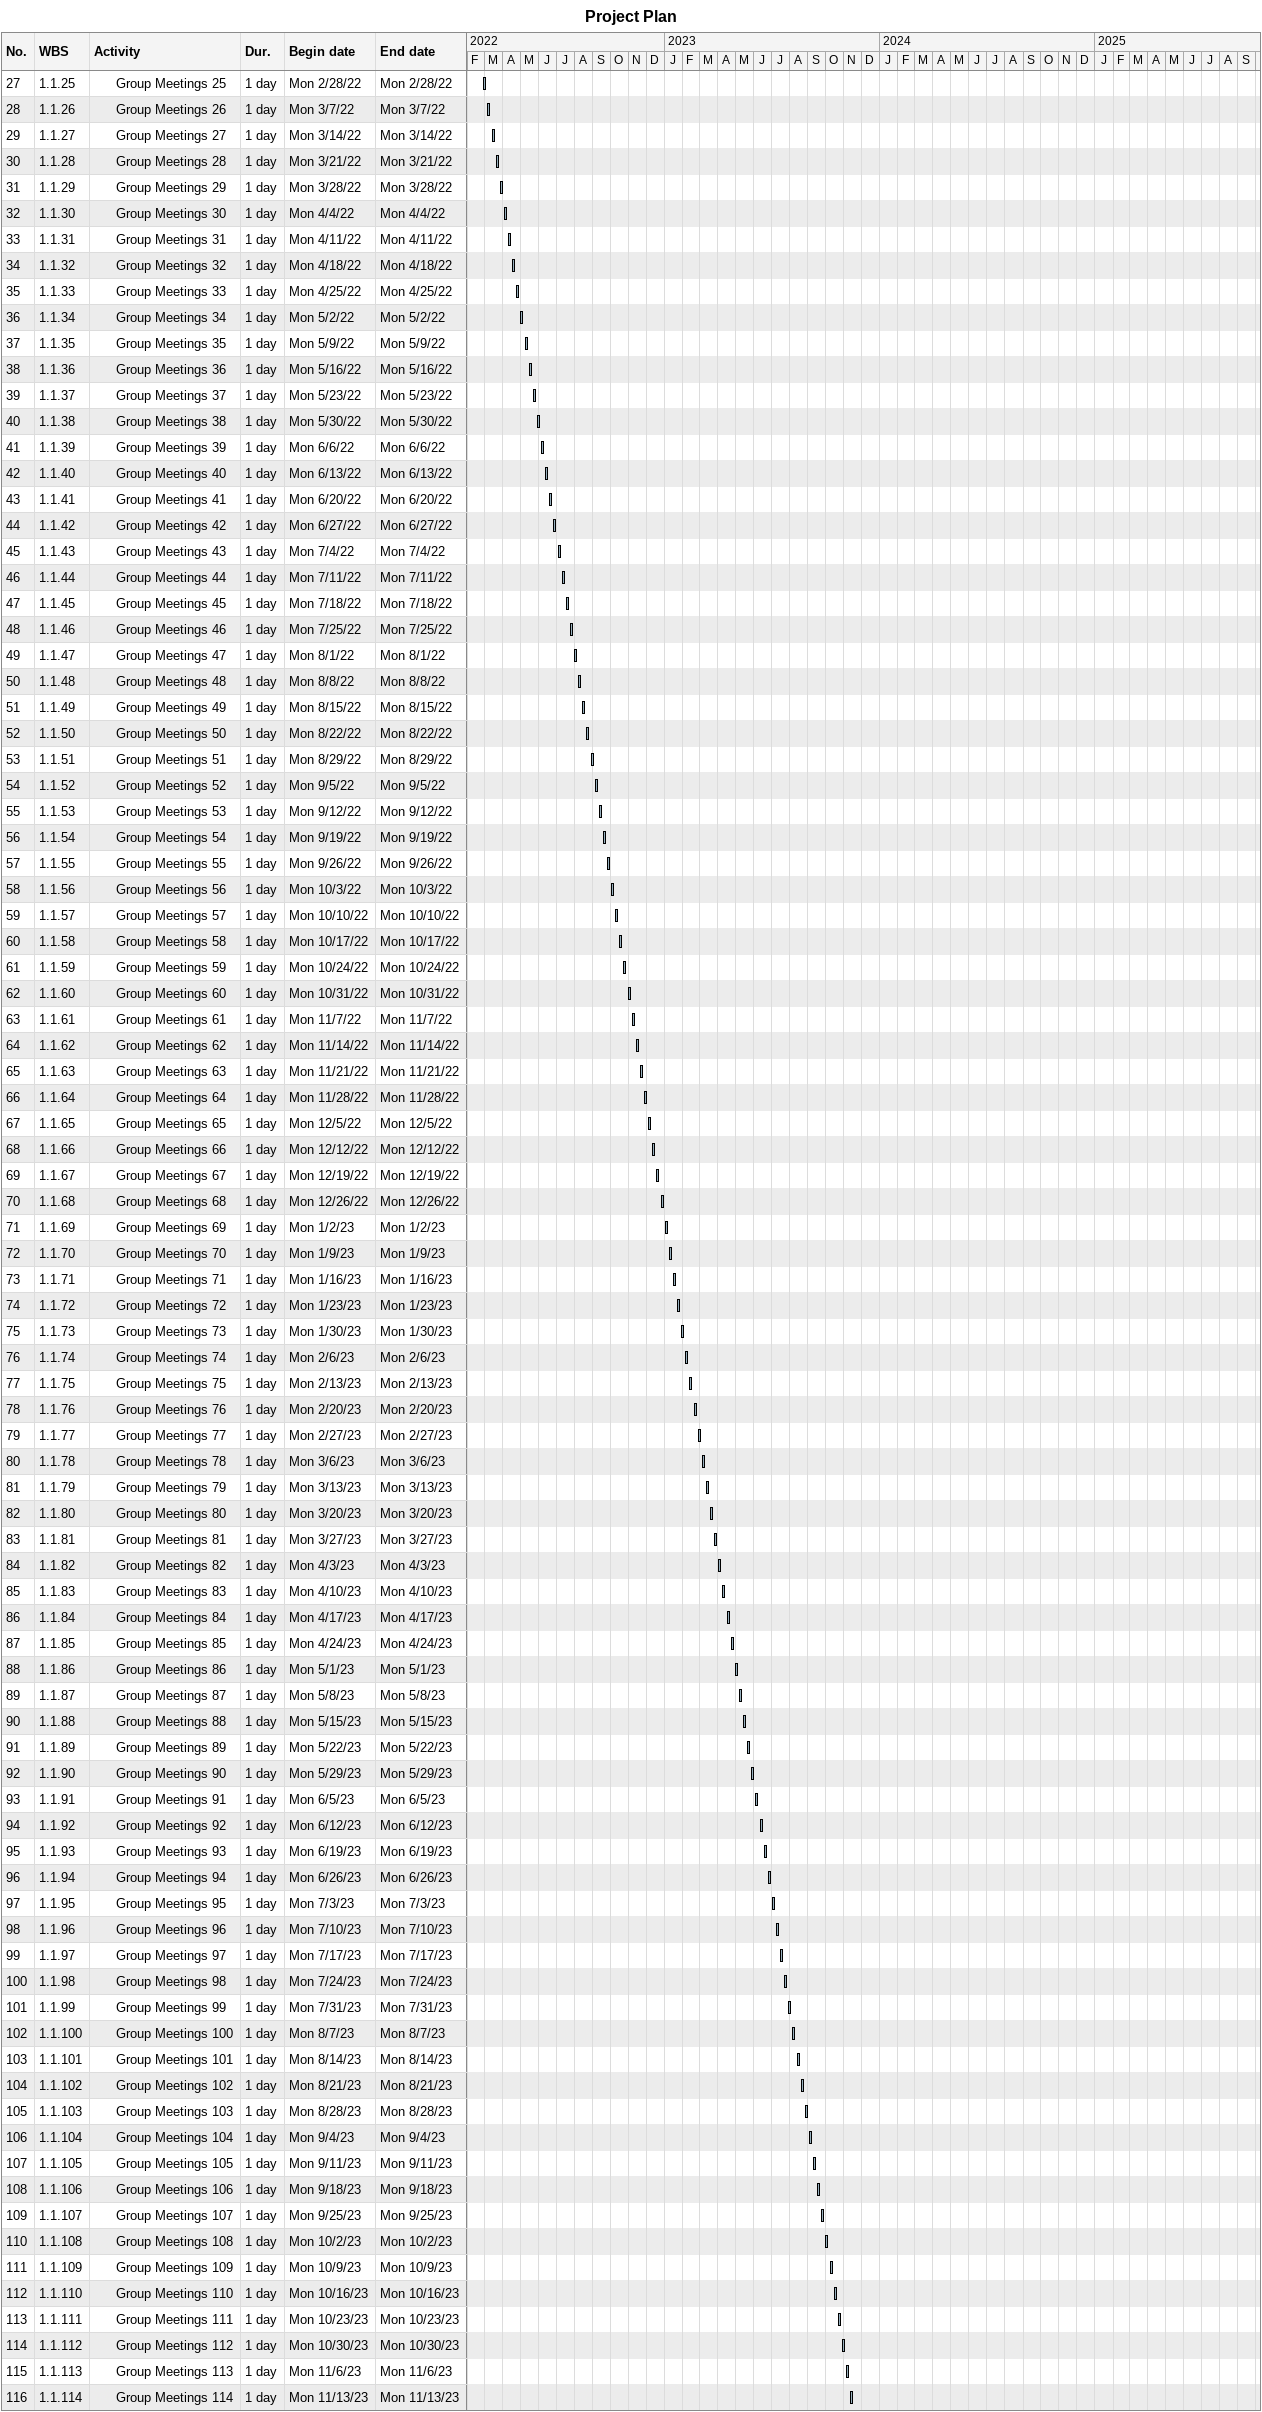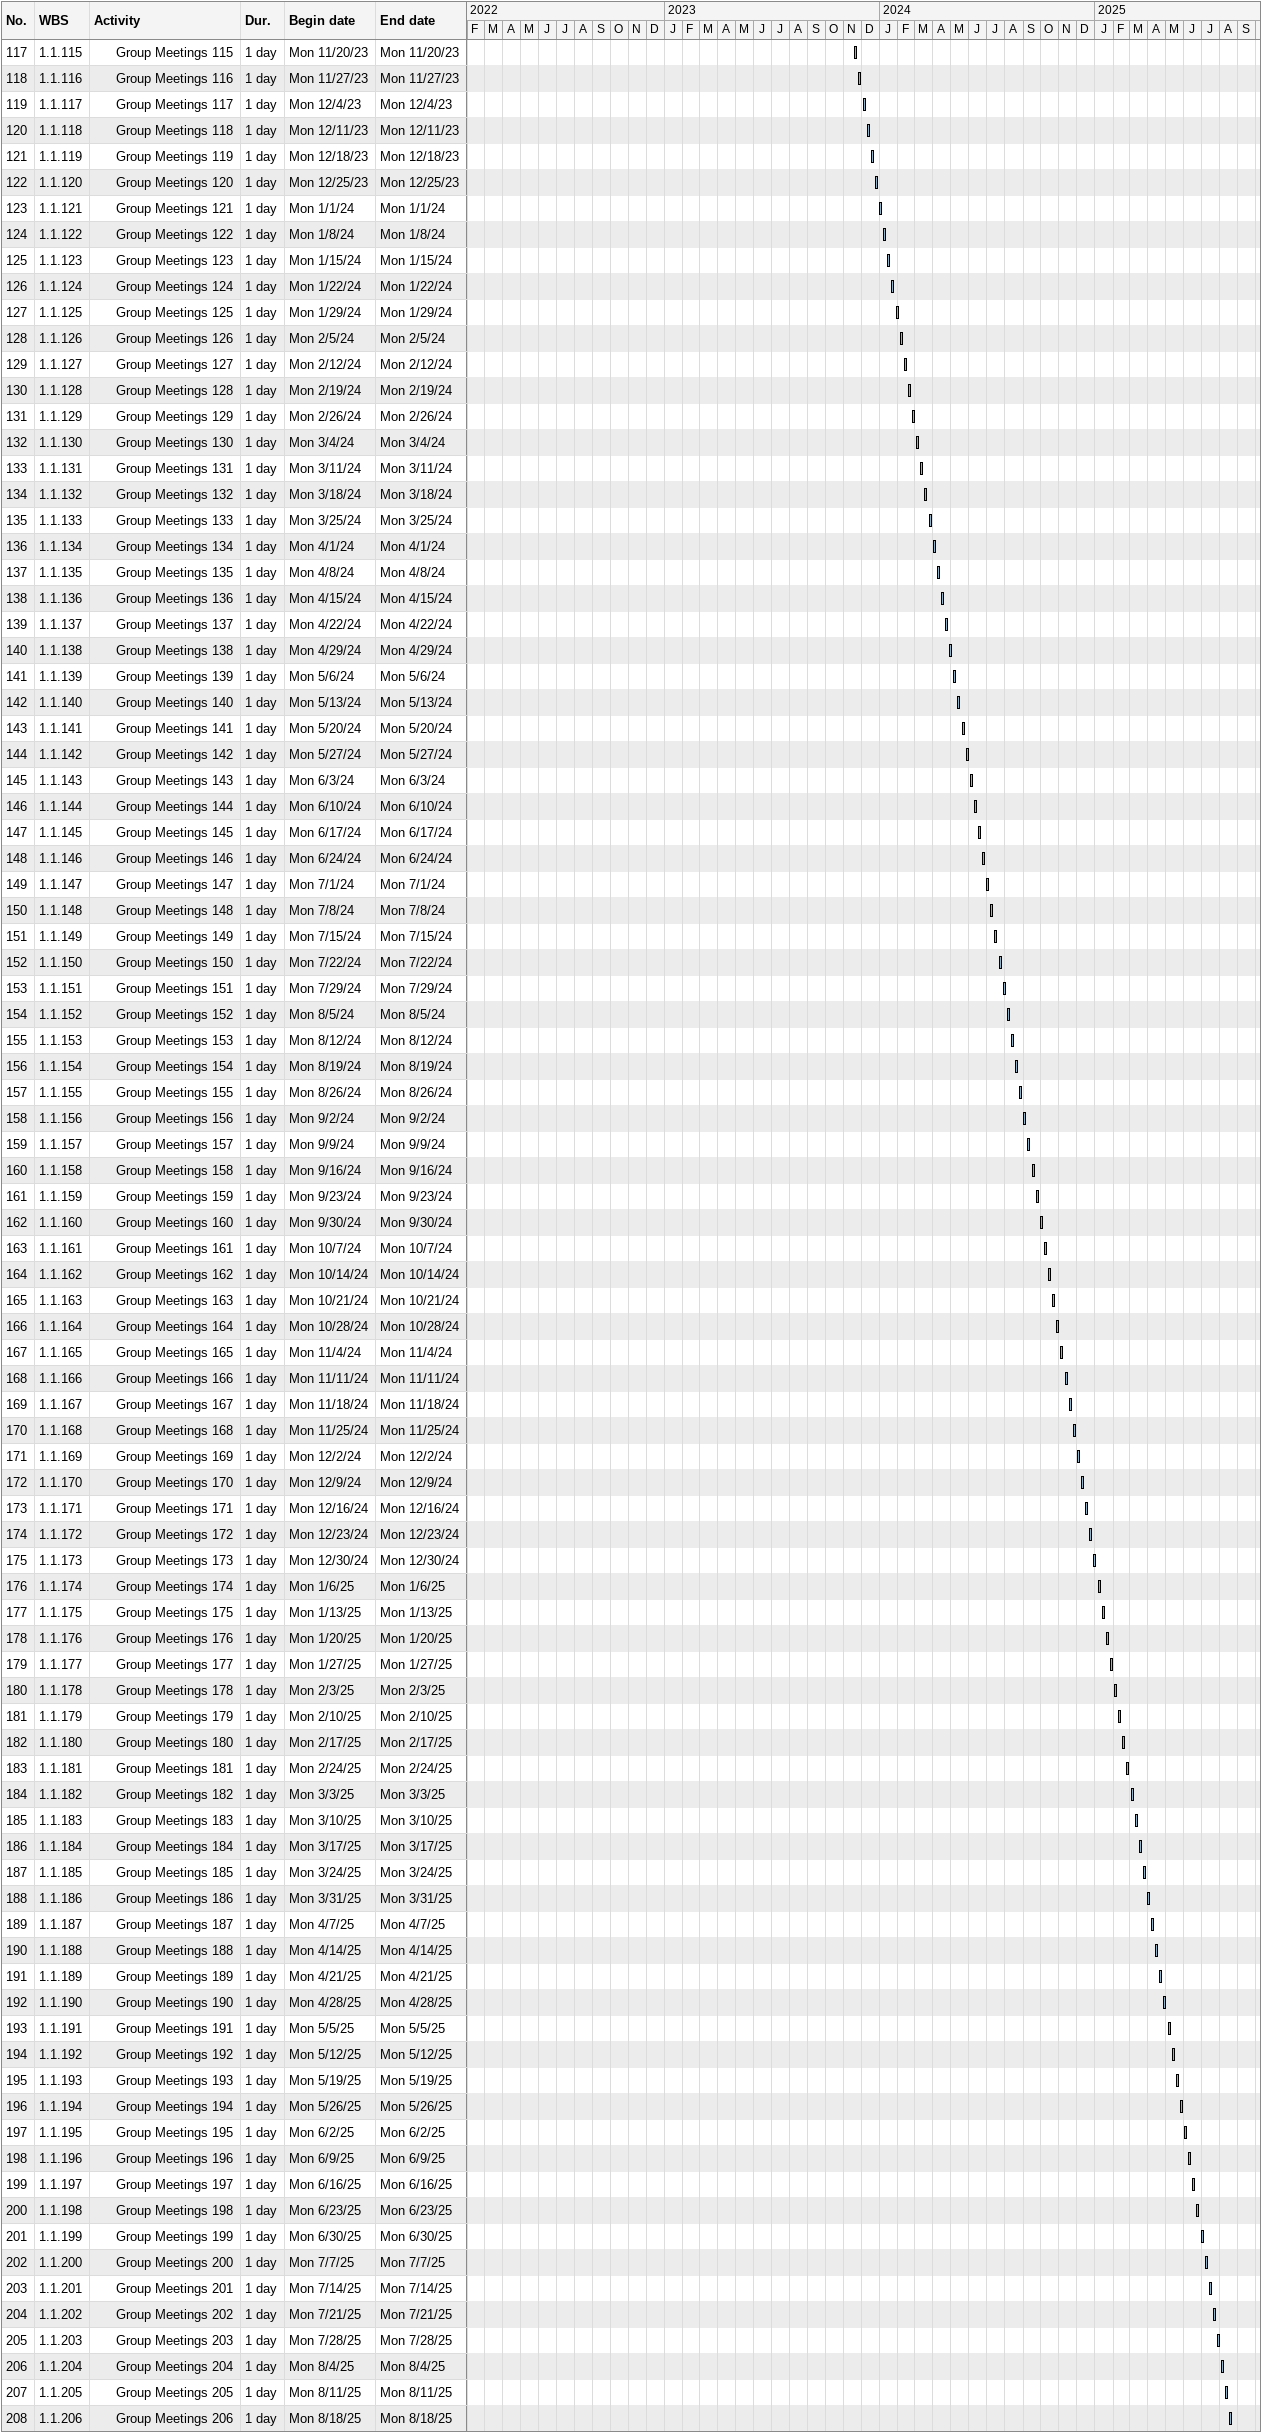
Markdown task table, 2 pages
Project Plan

| ID | WBS | Task | Duration | Start | Finish |
|---|---|---|---|---|---|
| 27 | 1.1.25 | Group Meetings 25 | 1d | 2022-02-28 | 2022-02-28 |
| 28 | 1.1.26 | Group Meetings 26 | 1d | 2022-03-07 | 2022-03-07 |
| 29 | 1.1.27 | Group Meetings 27 | 1d | 2022-03-14 | 2022-03-14 |
| 30 | 1.1.28 | Group Meetings 28 | 1d | 2022-03-21 | 2022-03-21 |
| 31 | 1.1.29 | Group Meetings 29 | 1d | 2022-03-28 | 2022-03-28 |
| 32 | 1.1.30 | Group Meetings 30 | 1d | 2022-04-04 | 2022-04-04 |
| 33 | 1.1.31 | Group Meetings 31 | 1d | 2022-04-11 | 2022-04-11 |
| 34 | 1.1.32 | Group Meetings 32 | 1d | 2022-04-18 | 2022-04-18 |
| 35 | 1.1.33 | Group Meetings 33 | 1d | 2022-04-25 | 2022-04-25 |
| 36 | 1.1.34 | Group Meetings 34 | 1d | 2022-05-02 | 2022-05-02 |
| 37 | 1.1.35 | Group Meetings 35 | 1d | 2022-05-09 | 2022-05-09 |
| 38 | 1.1.36 | Group Meetings 36 | 1d | 2022-05-16 | 2022-05-16 |
| 39 | 1.1.37 | Group Meetings 37 | 1d | 2022-05-23 | 2022-05-23 |
| 40 | 1.1.38 | Group Meetings 38 | 1d | 2022-05-30 | 2022-05-30 |
| 41 | 1.1.39 | Group Meetings 39 | 1d | 2022-06-06 | 2022-06-06 |
| 42 | 1.1.40 | Group Meetings 40 | 1d | 2022-06-13 | 2022-06-13 |
| 43 | 1.1.41 | Group Meetings 41 | 1d | 2022-06-20 | 2022-06-20 |
| 44 | 1.1.42 | Group Meetings 42 | 1d | 2022-06-27 | 2022-06-27 |
| 45 | 1.1.43 | Group Meetings 43 | 1d | 2022-07-04 | 2022-07-04 |
| 46 | 1.1.44 | Group Meetings 44 | 1d | 2022-07-11 | 2022-07-11 |
| 47 | 1.1.45 | Group Meetings 45 | 1d | 2022-07-18 | 2022-07-18 |
| 48 | 1.1.46 | Group Meetings 46 | 1d | 2022-07-25 | 2022-07-25 |
| 49 | 1.1.47 | Group Meetings 47 | 1d | 2022-08-01 | 2022-08-01 |
| 50 | 1.1.48 | Group Meetings 48 | 1d | 2022-08-08 | 2022-08-08 |
| 51 | 1.1.49 | Group Meetings 49 | 1d | 2022-08-15 | 2022-08-15 |
| 52 | 1.1.50 | Group Meetings 50 | 1d | 2022-08-22 | 2022-08-22 |
| 53 | 1.1.51 | Group Meetings 51 | 1d | 2022-08-29 | 2022-08-29 |
| 54 | 1.1.52 | Group Meetings 52 | 1d | 2022-09-05 | 2022-09-05 |
| 55 | 1.1.53 | Group Meetings 53 | 1d | 2022-09-12 | 2022-09-12 |
| 56 | 1.1.54 | Group Meetings 54 | 1d | 2022-09-19 | 2022-09-19 |
| 57 | 1.1.55 | Group Meetings 55 | 1d | 2022-09-26 | 2022-09-26 |
| 58 | 1.1.56 | Group Meetings 56 | 1d | 2022-10-03 | 2022-10-03 |
| 59 | 1.1.57 | Group Meetings 57 | 1d | 2022-10-10 | 2022-10-10 |
| 60 | 1.1.58 | Group Meetings 58 | 1d | 2022-10-17 | 2022-10-17 |
| 61 | 1.1.59 | Group Meetings 59 | 1d | 2022-10-24 | 2022-10-24 |
| 62 | 1.1.60 | Group Meetings 60 | 1d | 2022-10-31 | 2022-10-31 |
| 63 | 1.1.61 | Group Meetings 61 | 1d | 2022-11-07 | 2022-11-07 |
| 64 | 1.1.62 | Group Meetings 62 | 1d | 2022-11-14 | 2022-11-14 |
| 65 | 1.1.63 | Group Meetings 63 | 1d | 2022-11-21 | 2022-11-21 |
| 66 | 1.1.64 | Group Meetings 64 | 1d | 2022-11-28 | 2022-11-28 |
| 67 | 1.1.65 | Group Meetings 65 | 1d | 2022-12-05 | 2022-12-05 |
| 68 | 1.1.66 | Group Meetings 66 | 1d | 2022-12-12 | 2022-12-12 |
| 69 | 1.1.67 | Group Meetings 67 | 1d | 2022-12-19 | 2022-12-19 |
| 70 | 1.1.68 | Group Meetings 68 | 1d | 2022-12-26 | 2022-12-26 |
| 71 | 1.1.69 | Group Meetings 69 | 1d | 2023-01-02 | 2023-01-02 |
| 72 | 1.1.70 | Group Meetings 70 | 1d | 2023-01-09 | 2023-01-09 |
| 73 | 1.1.71 | Group Meetings 71 | 1d | 2023-01-16 | 2023-01-16 |
| 74 | 1.1.72 | Group Meetings 72 | 1d | 2023-01-23 | 2023-01-23 |
| 75 | 1.1.73 | Group Meetings 73 | 1d | 2023-01-30 | 2023-01-30 |
| 76 | 1.1.74 | Group Meetings 74 | 1d | 2023-02-06 | 2023-02-06 |
| 77 | 1.1.75 | Group Meetings 75 | 1d | 2023-02-13 | 2023-02-13 |
| 78 | 1.1.76 | Group Meetings 76 | 1d | 2023-02-20 | 2023-02-20 |
| 79 | 1.1.77 | Group Meetings 77 | 1d | 2023-02-27 | 2023-02-27 |
| 80 | 1.1.78 | Group Meetings 78 | 1d | 2023-03-06 | 2023-03-06 |
| 81 | 1.1.79 | Group Meetings 79 | 1d | 2023-03-13 | 2023-03-13 |
| 82 | 1.1.80 | Group Meetings 80 | 1d | 2023-03-20 | 2023-03-20 |
| 83 | 1.1.81 | Group Meetings 81 | 1d | 2023-03-27 | 2023-03-27 |
| 84 | 1.1.82 | Group Meetings 82 | 1d | 2023-04-03 | 2023-04-03 |
| 85 | 1.1.83 | Group Meetings 83 | 1d | 2023-04-10 | 2023-04-10 |
| 86 | 1.1.84 | Group Meetings 84 | 1d | 2023-04-17 | 2023-04-17 |
| 87 | 1.1.85 | Group Meetings 85 | 1d | 2023-04-24 | 2023-04-24 |
| 88 | 1.1.86 | Group Meetings 86 | 1d | 2023-05-01 | 2023-05-01 |
| 89 | 1.1.87 | Group Meetings 87 | 1d | 2023-05-08 | 2023-05-08 |
| 90 | 1.1.88 | Group Meetings 88 | 1d | 2023-05-15 | 2023-05-15 |
| 91 | 1.1.89 | Group Meetings 89 | 1d | 2023-05-22 | 2023-05-22 |
| 92 | 1.1.90 | Group Meetings 90 | 1d | 2023-05-29 | 2023-05-29 |
| 93 | 1.1.91 | Group Meetings 91 | 1d | 2023-06-05 | 2023-06-05 |
| 94 | 1.1.92 | Group Meetings 92 | 1d | 2023-06-12 | 2023-06-12 |
| 95 | 1.1.93 | Group Meetings 93 | 1d | 2023-06-19 | 2023-06-19 |
| 96 | 1.1.94 | Group Meetings 94 | 1d | 2023-06-26 | 2023-06-26 |
| 97 | 1.1.95 | Group Meetings 95 | 1d | 2023-07-03 | 2023-07-03 |
| 98 | 1.1.96 | Group Meetings 96 | 1d | 2023-07-10 | 2023-07-10 |
| 99 | 1.1.97 | Group Meetings 97 | 1d | 2023-07-17 | 2023-07-17 |
| 100 | 1.1.98 | Group Meetings 98 | 1d | 2023-07-24 | 2023-07-24 |
| 101 | 1.1.99 | Group Meetings 99 | 1d | 2023-07-31 | 2023-07-31 |
| 102 | 1.1.100 | Group Meetings 100 | 1d | 2023-08-07 | 2023-08-07 |
| 103 | 1.1.101 | Group Meetings 101 | 1d | 2023-08-14 | 2023-08-14 |
| 104 | 1.1.102 | Group Meetings 102 | 1d | 2023-08-21 | 2023-08-21 |
| 105 | 1.1.103 | Group Meetings 103 | 1d | 2023-08-28 | 2023-08-28 |
| 106 | 1.1.104 | Group Meetings 104 | 1d | 2023-09-04 | 2023-09-04 |
| 107 | 1.1.105 | Group Meetings 105 | 1d | 2023-09-11 | 2023-09-11 |
| 108 | 1.1.106 | Group Meetings 106 | 1d | 2023-09-18 | 2023-09-18 |
| 109 | 1.1.107 | Group Meetings 107 | 1d | 2023-09-25 | 2023-09-25 |
| 110 | 1.1.108 | Group Meetings 108 | 1d | 2023-10-02 | 2023-10-02 |
| 111 | 1.1.109 | Group Meetings 109 | 1d | 2023-10-09 | 2023-10-09 |
| 112 | 1.1.110 | Group Meetings 110 | 1d | 2023-10-16 | 2023-10-16 |
| 113 | 1.1.111 | Group Meetings 111 | 1d | 2023-10-23 | 2023-10-23 |
| 114 | 1.1.112 | Group Meetings 112 | 1d | 2023-10-30 | 2023-10-30 |
| 115 | 1.1.113 | Group Meetings 113 | 1d | 2023-11-06 | 2023-11-06 |
| 116 | 1.1.114 | Group Meetings 114 | 1d | 2023-11-13 | 2023-11-13 |
| 117 | 1.1.115 | Group Meetings 115 | 1d | 2023-11-20 | 2023-11-20 |
| 118 | 1.1.116 | Group Meetings 116 | 1d | 2023-11-27 | 2023-11-27 |
| 119 | 1.1.117 | Group Meetings 117 | 1d | 2023-12-04 | 2023-12-04 |
| 120 | 1.1.118 | Group Meetings 118 | 1d | 2023-12-11 | 2023-12-11 |
| 121 | 1.1.119 | Group Meetings 119 | 1d | 2023-12-18 | 2023-12-18 |
| 122 | 1.1.120 | Group Meetings 120 | 1d | 2023-12-25 | 2023-12-25 |
| 123 | 1.1.121 | Group Meetings 121 | 1d | 2024-01-01 | 2024-01-01 |
| 124 | 1.1.122 | Group Meetings 122 | 1d | 2024-01-08 | 2024-01-08 |
| 125 | 1.1.123 | Group Meetings 123 | 1d | 2024-01-15 | 2024-01-15 |
| 126 | 1.1.124 | Group Meetings 124 | 1d | 2024-01-22 | 2024-01-22 |
| 127 | 1.1.125 | Group Meetings 125 | 1d | 2024-01-29 | 2024-01-29 |
| 128 | 1.1.126 | Group Meetings 126 | 1d | 2024-02-05 | 2024-02-05 |
| 129 | 1.1.127 | Group Meetings 127 | 1d | 2024-02-12 | 2024-02-12 |
| 130 | 1.1.128 | Group Meetings 128 | 1d | 2024-02-19 | 2024-02-19 |
| 131 | 1.1.129 | Group Meetings 129 | 1d | 2024-02-26 | 2024-02-26 |
| 132 | 1.1.130 | Group Meetings 130 | 1d | 2024-03-04 | 2024-03-04 |
| 133 | 1.1.131 | Group Meetings 131 | 1d | 2024-03-11 | 2024-03-11 |
| 134 | 1.1.132 | Group Meetings 132 | 1d | 2024-03-18 | 2024-03-18 |
| 135 | 1.1.133 | Group Meetings 133 | 1d | 2024-03-25 | 2024-03-25 |
| 136 | 1.1.134 | Group Meetings 134 | 1d | 2024-04-01 | 2024-04-01 |
| 137 | 1.1.135 | Group Meetings 135 | 1d | 2024-04-08 | 2024-04-08 |
| 138 | 1.1.136 | Group Meetings 136 | 1d | 2024-04-15 | 2024-04-15 |
| 139 | 1.1.137 | Group Meetings 137 | 1d | 2024-04-22 | 2024-04-22 |
| 140 | 1.1.138 | Group Meetings 138 | 1d | 2024-04-29 | 2024-04-29 |
| 141 | 1.1.139 | Group Meetings 139 | 1d | 2024-05-06 | 2024-05-06 |
| 142 | 1.1.140 | Group Meetings 140 | 1d | 2024-05-13 | 2024-05-13 |
| 143 | 1.1.141 | Group Meetings 141 | 1d | 2024-05-20 | 2024-05-20 |
| 144 | 1.1.142 | Group Meetings 142 | 1d | 2024-05-27 | 2024-05-27 |
| 145 | 1.1.143 | Group Meetings 143 | 1d | 2024-06-03 | 2024-06-03 |
| 146 | 1.1.144 | Group Meetings 144 | 1d | 2024-06-10 | 2024-06-10 |
| 147 | 1.1.145 | Group Meetings 145 | 1d | 2024-06-17 | 2024-06-17 |
| 148 | 1.1.146 | Group Meetings 146 | 1d | 2024-06-24 | 2024-06-24 |
| 149 | 1.1.147 | Group Meetings 147 | 1d | 2024-07-01 | 2024-07-01 |
| 150 | 1.1.148 | Group Meetings 148 | 1d | 2024-07-08 | 2024-07-08 |
| 151 | 1.1.149 | Group Meetings 149 | 1d | 2024-07-15 | 2024-07-15 |
| 152 | 1.1.150 | Group Meetings 150 | 1d | 2024-07-22 | 2024-07-22 |
| 153 | 1.1.151 | Group Meetings 151 | 1d | 2024-07-29 | 2024-07-29 |
| 154 | 1.1.152 | Group Meetings 152 | 1d | 2024-08-05 | 2024-08-05 |
| 155 | 1.1.153 | Group Meetings 153 | 1d | 2024-08-12 | 2024-08-12 |
| 156 | 1.1.154 | Group Meetings 154 | 1d | 2024-08-19 | 2024-08-19 |
| 157 | 1.1.155 | Group Meetings 155 | 1d | 2024-08-26 | 2024-08-26 |
| 158 | 1.1.156 | Group Meetings 156 | 1d | 2024-09-02 | 2024-09-02 |
| 159 | 1.1.157 | Group Meetings 157 | 1d | 2024-09-09 | 2024-09-09 |
| 160 | 1.1.158 | Group Meetings 158 | 1d | 2024-09-16 | 2024-09-16 |
| 161 | 1.1.159 | Group Meetings 159 | 1d | 2024-09-23 | 2024-09-23 |
| 162 | 1.1.160 | Group Meetings 160 | 1d | 2024-09-30 | 2024-09-30 |
| 163 | 1.1.161 | Group Meetings 161 | 1d | 2024-10-07 | 2024-10-07 |
| 164 | 1.1.162 | Group Meetings 162 | 1d | 2024-10-14 | 2024-10-14 |
| 165 | 1.1.163 | Group Meetings 163 | 1d | 2024-10-21 | 2024-10-21 |
| 166 | 1.1.164 | Group Meetings 164 | 1d | 2024-10-28 | 2024-10-28 |
| 167 | 1.1.165 | Group Meetings 165 | 1d | 2024-11-04 | 2024-11-04 |
| 168 | 1.1.166 | Group Meetings 166 | 1d | 2024-11-11 | 2024-11-11 |
| 169 | 1.1.167 | Group Meetings 167 | 1d | 2024-11-18 | 2024-11-18 |
| 170 | 1.1.168 | Group Meetings 168 | 1d | 2024-11-25 | 2024-11-25 |
| 171 | 1.1.169 | Group Meetings 169 | 1d | 2024-12-02 | 2024-12-02 |
| 172 | 1.1.170 | Group Meetings 170 | 1d | 2024-12-09 | 2024-12-09 |
| 173 | 1.1.171 | Group Meetings 171 | 1d | 2024-12-16 | 2024-12-16 |
| 174 | 1.1.172 | Group Meetings 172 | 1d | 2024-12-23 | 2024-12-23 |
| 175 | 1.1.173 | Group Meetings 173 | 1d | 2024-12-30 | 2024-12-30 |
| 176 | 1.1.174 | Group Meetings 174 | 1d | 2025-01-06 | 2025-01-06 |
| 177 | 1.1.175 | Group Meetings 175 | 1d | 2025-01-13 | 2025-01-13 |
| 178 | 1.1.176 | Group Meetings 176 | 1d | 2025-01-20 | 2025-01-20 |
| 179 | 1.1.177 | Group Meetings 177 | 1d | 2025-01-27 | 2025-01-27 |
| 180 | 1.1.178 | Group Meetings 178 | 1d | 2025-02-03 | 2025-02-03 |
| 181 | 1.1.179 | Group Meetings 179 | 1d | 2025-02-10 | 2025-02-10 |
| 182 | 1.1.180 | Group Meetings 180 | 1d | 2025-02-17 | 2025-02-17 |
| 183 | 1.1.181 | Group Meetings 181 | 1d | 2025-02-24 | 2025-02-24 |
| 184 | 1.1.182 | Group Meetings 182 | 1d | 2025-03-03 | 2025-03-03 |
| 185 | 1.1.183 | Group Meetings 183 | 1d | 2025-03-10 | 2025-03-10 |
| 186 | 1.1.184 | Group Meetings 184 | 1d | 2025-03-17 | 2025-03-17 |
| 187 | 1.1.185 | Group Meetings 185 | 1d | 2025-03-24 | 2025-03-24 |
| 188 | 1.1.186 | Group Meetings 186 | 1d | 2025-03-31 | 2025-03-31 |
| 189 | 1.1.187 | Group Meetings 187 | 1d | 2025-04-07 | 2025-04-07 |
| 190 | 1.1.188 | Group Meetings 188 | 1d | 2025-04-14 | 2025-04-14 |
| 191 | 1.1.189 | Group Meetings 189 | 1d | 2025-04-21 | 2025-04-21 |
| 192 | 1.1.190 | Group Meetings 190 | 1d | 2025-04-28 | 2025-04-28 |
| 193 | 1.1.191 | Group Meetings 191 | 1d | 2025-05-05 | 2025-05-05 |
| 194 | 1.1.192 | Group Meetings 192 | 1d | 2025-05-12 | 2025-05-12 |
| 195 | 1.1.193 | Group Meetings 193 | 1d | 2025-05-19 | 2025-05-19 |
| 196 | 1.1.194 | Group Meetings 194 | 1d | 2025-05-26 | 2025-05-26 |
| 197 | 1.1.195 | Group Meetings 195 | 1d | 2025-06-02 | 2025-06-02 |
| 198 | 1.1.196 | Group Meetings 196 | 1d | 2025-06-09 | 2025-06-09 |
| 199 | 1.1.197 | Group Meetings 197 | 1d | 2025-06-16 | 2025-06-16 |
| 200 | 1.1.198 | Group Meetings 198 | 1d | 2025-06-23 | 2025-06-23 |
| 201 | 1.1.199 | Group Meetings 199 | 1d | 2025-06-30 | 2025-06-30 |
| 202 | 1.1.200 | Group Meetings 200 | 1d | 2025-07-07 | 2025-07-07 |
| 203 | 1.1.201 | Group Meetings 201 | 1d | 2025-07-14 | 2025-07-14 |
| 204 | 1.1.202 | Group Meetings 202 | 1d | 2025-07-21 | 2025-07-21 |
| 205 | 1.1.203 | Group Meetings 203 | 1d | 2025-07-28 | 2025-07-28 |
| 206 | 1.1.204 | Group Meetings 204 | 1d | 2025-08-04 | 2025-08-04 |
| 207 | 1.1.205 | Group Meetings 205 | 1d | 2025-08-11 | 2025-08-11 |
| 208 | 1.1.206 | Group Meetings 206 | 1d | 2025-08-18 | 2025-08-18 |
